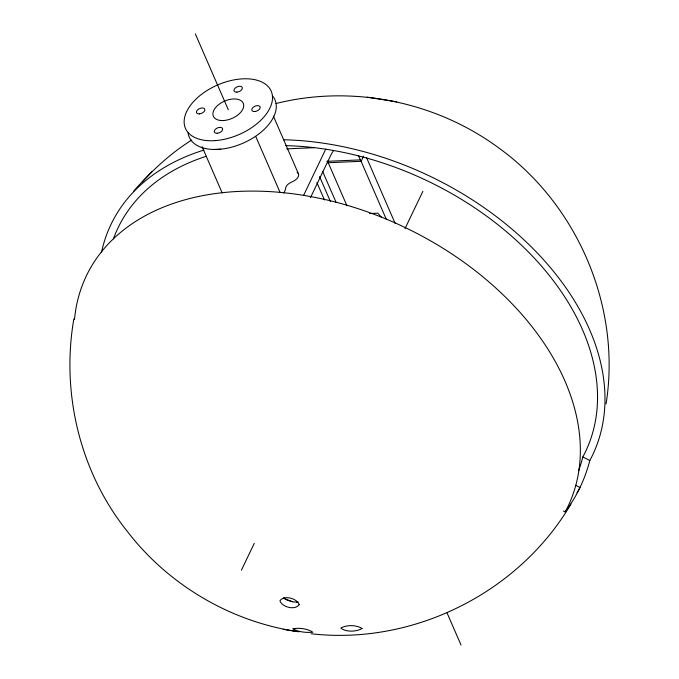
<?xml version="1.0" encoding="UTF-8"?>
<svg xmlns="http://www.w3.org/2000/svg" width="679" height="679" viewBox="0 0 679 679"><rect width="100%" height="100%" fill="white"/><g stroke="black" fill="none" stroke-linecap="round" stroke-linejoin="round"><path stroke-width="1.02" d="M606.05 404.005C621.489 307.485 577.939 205.109 498.853 147.997C435.876 101.451 352.019 84.468 276.013 103.522M73.875 318.867C60.915 392.878 80.029 472.363 127.134 531.156C167.976 584.568 230.181 621.404 296.689 631.47M303.505 195.586L325.784 149.057M310.473 197.657L330.486 155.873A46.579 21.091 87.6 0 1 333.423 150.848M363.562 156.162L361.075 161.339L360.422 159.896A46.579 21.091 87.6 0 0 358.215 155.44M241.444 570.139L254.269 543.353M405.015 228.619L422.881 191.317M570.92 504.081C518.858 592.775 413.384 645.432 311.211 633.77M191.741 140.052C169.742 153.76 150.899 171.711 133.763 191.02M142.276 181.913L152.232 171.329M213.877 149.465L220.785 149.176M286.776 148.854L314.088 147.691M326.803 161.322L360.422 159.896M327.465 162.765L361.092 161.305L386.359 219.41M369.605 213.529L377.745 213.189L381.564 217.339M396.706 101.85L367.254 97.139M283.253 629.34L298.93 631.809M296.519 602.027A9.082 3.853 11.4 0 1 292.496 601.738L291.766 601.611M292.496 601.747L285.095 598.937M291.469 601.543L286.759 599.905L283.754 597.826L284.942 598.827M285.57 145.645A259.14 175.954 25.6 0 1 531.963 255.66A259.14 175.954 25.6 0 1 582.82 456.959L589.813 460.506A269.792 197.954 28.4 0 1 565.191 511.907L563.443 511.024M575.682 485.281L580.01 487.48A269.792 183.186 25.6 0 1 576.98 492.759M327.575 161.237L346.969 205.788M322.652 171.524L336.097 202.393M319.571 176.565L330.486 201.646M316.898 182.575L324.46 199.94M366.473 157.469L395.11 223.323M273.391 116.16L298.48 173.866M255.805 136.606L280.062 192.395M195.348 33.95L228.314 109.76M447.079 612.967L461.033 645.05M202.113 146.766L222.186 192.929M297.86 601.976A9.845 4.201 11.8 0 1 296.596 602.112M297.903 601.917A9.837 4.176 11.3 0 1 296.553 602.061M74.512 319.52A266.983 181.285 25.6 0 1 379.221 216.27A266.983 181.285 25.6 0 1 565.191 511.907M101.443 252.613A266.983 181.285 25.6 0 1 203.929 150.076M283.567 139.764A266.983 181.285 25.6 0 1 537.412 253.114A266.983 181.285 25.6 0 1 589.813 460.506M113.444 238.855A259.14 175.954 25.6 0 1 206.34 156.263M582.82 456.959A262.026 192.259 28.4 0 1 578.61 470.751M297.037 172.313A8.343 4.821 -23.5 0 1 293.048 181.412L290.833 182.464A7.766 4.49 -23.5 0 0 285.689 187.964A22.713 13.122 -23.5 0 1 283.797 193.057M272.644 96.053A46.741 27.016 -23.5 0 1 242.946 143.218A46.741 27.016 -23.5 0 1 188.066 132.923M293.031 628.83C298.624 632.166 306.356 632.743 312.841 632.259C308.003 628.779 299.184 627.557 293.039 628.796M362.068 628.508C356.441 631.869 345.789 632.319 340.824 628.05C346.782 624.697 356.407 624.807 362.068 628.508M299.201 604.658C295.136 610.574 282.201 607.281 279.901 600.796C283.958 594.821 296.893 598.174 299.201 604.658M214.988 140.629A46.741 27.016 -23.5 0 0 271.473 91.843A46.741 27.016 -23.5 0 0 198.48 96.817A46.741 27.016 -23.5 0 0 214.988 140.629M224.002 120.497A16.304 9.421 -23.5 0 0 243.286 103.31A16.304 9.421 -23.5 0 0 217.653 105.466A16.304 9.421 -23.5 0 0 224.002 120.497M217.272 133.262A4.464 2.58 -23.5 0 0 222.568 128.56A4.464 2.58 -23.5 0 0 215.557 129.137A4.464 2.58 -23.5 0 0 217.272 133.262M199.456 113.877A4.464 2.58 -23.5 0 0 204.752 109.175A4.464 2.58 -23.5 0 0 197.742 109.743A4.464 2.58 -23.5 0 0 199.456 113.877M236.971 92.14A4.464 2.58 -23.5 0 0 242.267 87.438A4.464 2.58 -23.5 0 0 235.248 88.015A4.464 2.58 -23.5 0 0 236.971 92.14M254.786 111.534A4.464 2.58 -23.5 0 0 260.082 106.832A4.464 2.58 -23.5 0 0 253.072 107.409A4.464 2.58 -23.5 0 0 254.786 111.534"/></g></svg>
